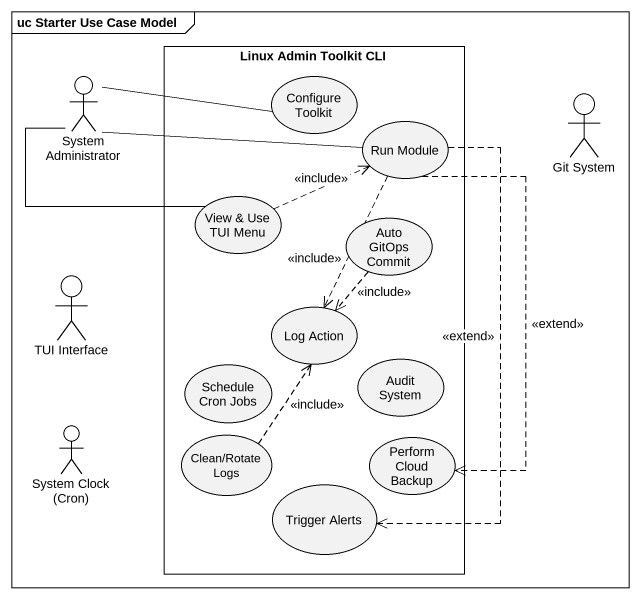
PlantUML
@startuml
mainframe uc Starter Use Case Model
actor "System Administrator" as System_Administrator
rectangle "Linux Admin Toolkit CLI" as Linux_Admin_Toolkit_CLI {
  usecase "Configure Toolkit" as Configure_Toolkit
  usecase "Run Module" as Run_Module
  usecase "View & Use TUI Menu" as View_Use_TUI_Menu
  usecase "Auto GitOps Commit" as Auto_GitOps_Commit
  usecase "Log Action" as Log_Action
  usecase "Schedule Cron Jobs" as Schedule_Cron_Jobs
  usecase "Audit System" as Audit_System
  usecase "Clean/Rotate Logs" as Clean_Rotate_Logs
  usecase "Perform Cloud Backup" as Perform_Cloud_Backup
  usecase "Trigger Alerts" as Trigger_Alerts
}
actor "Git System" as Git_System
actor "TUI Interface" as TUI_Interface
actor "System Clock (Cron)" as System_Clock_Cron
System_Administrator -right- Configure_Toolkit
System_Administrator -right- Run_Module
System_Administrator -- View_Use_TUI_Menu
Run_Module ..> Log_Action : <<include>>
Run_Module ..> Perform_Cloud_Backup : <<extend>>
Run_Module ..> Trigger_Alerts : <<extend>>
View_Use_TUI_Menu .right.> Run_Module : <<include>>
Auto_GitOps_Commit ..> Log_Action : <<include>>
Clean_Rotate_Logs .up.> Log_Action : <<include>>
@enduml
